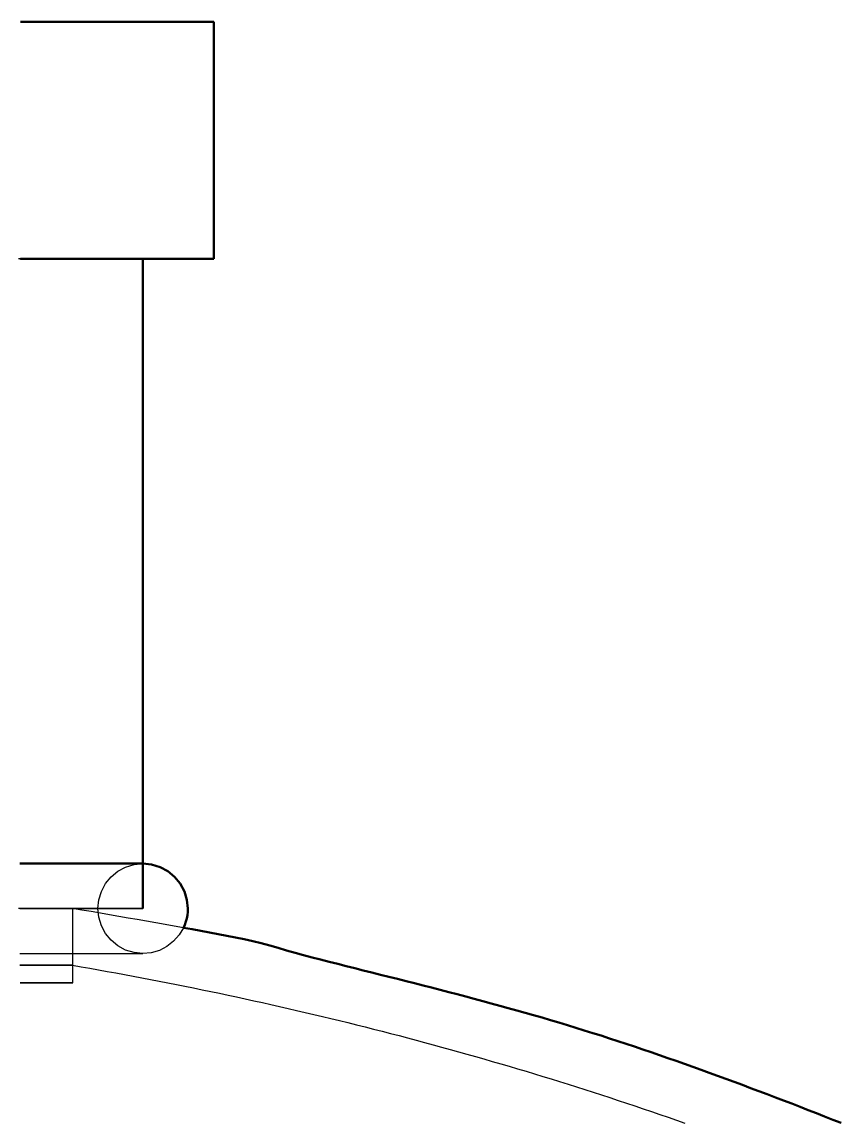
# Model space of a CAD drawing. Header units: millimetres. Extents: x 0 to 594, y 0 to 420.
# Drawn here: x 196.61 to 201.28, y 346.45 to 352.72 of the extents above; entities that cross this region are included whole.
import ezdxf

# ---------------------------------------------------------------- set-up
doc = ezdxf.new("R2010")
doc.units = ezdxf.units.MM
doc.linetypes.add('ISO02-TRAZOS', pattern=[3.75, 3, -0.75])
doc.layers.add('01-VISIBLE', color=7, linetype='CONTINUOUS', lineweight=50)
doc.layers.add('02-OCULTA', color=4, linetype='ISO02-TRAZOS', lineweight=25)

msp = doc.modelspace()

# ---------------------------------------------------------------- linework, layer by layer
at = {"layer": '01-VISIBLE'}
for p, q in [((197.7047, 351.3666), (197.7047, 352.7166)), ((197.2997, 347.6666), (197.2997, 351.3666))]:
    msp.add_line(p, q, dxfattribs=at)
for points in [[(196.6032, 352.7166), (196.6532, 352.7166), (196.7033, 352.7166), (196.7534, 352.7166), (196.8034, 352.7166), (196.8535, 352.7166), (196.9036, 352.7166), (196.9537, 352.7166), (197.0037, 352.7166), (197.0538, 352.7166), (197.1039, 352.7166), (197.1539, 352.7166), (197.204, 352.7166), (197.2541, 352.7166), (197.3042, 352.7166), (197.3542, 352.7166), (197.4043, 352.7166), (197.4544, 352.7166), (197.5044, 352.7166), (197.5545, 352.7166), (197.6046, 352.7166), (197.6546, 352.7166), (197.7047, 352.7166)], [(196.6032, 351.3666), (196.6532, 351.3666), (196.7033, 351.3666), (196.7534, 351.3666), (196.8034, 351.3666), (196.8535, 351.3666), (196.9036, 351.3666), (196.9537, 351.3666), (197.0037, 351.3666), (197.0538, 351.3666), (197.1039, 351.3666), (197.1539, 351.3666), (197.204, 351.3666), (197.2541, 351.3666), (197.3042, 351.3666), (197.3542, 351.3666), (197.4043, 351.3666), (197.4544, 351.3666), (197.5044, 351.3666), (197.5545, 351.3666), (197.6046, 351.3666), (197.6546, 351.3666), (197.7047, 351.3666)], [(197.2997, 347.9226), (197.2497, 347.9226), (197.1997, 347.9226), (197.1497, 347.9226), (197.0997, 347.9226), (197.0497, 347.9226), (196.9997, 347.9226), (196.9497, 347.9226), (196.8997, 347.9226), (196.8497, 347.9226), (196.7997, 347.9226), (196.7497, 347.9226), (196.6997, 347.9226), (196.6497, 347.9226), (196.5997, 347.9226)], [(197.5557, 347.6666), (197.5508, 347.7165), (197.5362, 347.7645), (197.5126, 347.8088), (197.4807, 347.8476), (197.4419, 347.8794), (197.3977, 347.9031), (197.3497, 347.9177), (197.2997, 347.9226)], [(197.5557, 347.6666), (197.555, 347.6478), (197.553, 347.6291), (197.5495, 347.6106), (197.5447, 347.5925), (197.5386, 347.5747), (197.5313, 347.5574)], [(201.276, 346.4451), (201.2294, 346.4637), (201.1828, 346.4822), (201.1361, 346.5006), (201.0894, 346.5189), (201.0427, 346.5371), (200.9959, 346.5551), (200.949, 346.5731), (200.9022, 346.591), (200.8553, 346.6088), (200.8083, 346.6265), (200.7614, 346.6441), (200.7144, 346.6616), (200.6674, 346.679), (200.6203, 346.6964), (200.5732, 346.7136), (200.526, 346.7307), (200.4789, 346.7478), (200.4317, 346.7647), (200.3844, 346.7816), (200.3372, 346.7983), (200.2898, 346.815), (200.2425, 346.8314), (200.1951, 346.8478), (200.1476, 346.864), (200.1001, 346.88), (200.0525, 346.8959), (200.0048, 346.9116), (199.9572, 346.9271), (199.9094, 346.9425), (199.8616, 346.9576), (199.8137, 346.9726), (199.7658, 346.9875), (199.7178, 347.0021), (199.6698, 347.0166), (199.6217, 347.0309), (199.5736, 347.045), (199.5254, 347.0589), (199.4772, 347.0727), (199.429, 347.0864), (199.3807, 347.0999), (199.3323, 347.1132), (199.2839, 347.1265), (199.2355, 347.1396), (199.1871, 347.1525), (199.1386, 347.1654), (199.0901, 347.1782), (199.0415, 347.1908), (198.993, 347.2034), (198.9444, 347.2159), (198.8958, 347.2283), (198.8472, 347.2407), (198.7986, 347.253), (198.75, 347.2653), (198.7013, 347.2776), (198.6527, 347.2898), (198.6041, 347.302), (198.5554, 347.3143), (198.5068, 347.3266), (198.4582, 347.3389), (198.4096, 347.3512), (198.3609, 347.3635), (198.3123, 347.3758), (198.2637, 347.3884), (198.2153, 347.4013), (198.1669, 347.4146), (198.1187, 347.4285), (198.0706, 347.4425), (198.0223, 347.4563), (197.9739, 347.4692), (197.9251, 347.481), (197.8762, 347.4919), (197.8271, 347.5022), (197.7779, 347.512), (197.7286, 347.5214), (197.6793, 347.5306), (197.63, 347.5397), (197.5806, 347.5486), (197.5313, 347.5574)]]:
    msp.add_lwpolyline(points, dxfattribs=at)
at = {"layer": '02-OCULTA'}
for p, q in [((196.8997, 347.6666), (196.8997, 347.3432)), ((196.9007, 347.2432), (196.9007, 347.6666))]:
    msp.add_line(p, q, dxfattribs=at)
for points in [[(197.7047, 352.7166), (197.6547, 352.7166), (197.6046, 352.7166), (197.5546, 352.7166), (197.5045, 352.7166), (197.4545, 352.7166), (197.4044, 352.7166), (197.3543, 352.7166), (197.3043, 352.7166), (197.2542, 352.7166), (197.2042, 352.7166), (197.1541, 352.7166), (197.1041, 352.7166), (197.054, 352.7166), (197.004, 352.7166), (196.9539, 352.7166), (196.9039, 352.7166), (196.8538, 352.7166), (196.8038, 352.7166), (196.7537, 352.7166), (196.7037, 352.7166), (196.6536, 352.7166), (196.6036, 352.7166)], [(197.2997, 351.3666), (197.2491, 351.3666), (197.1986, 351.3666), (197.148, 351.3666), (197.0974, 351.3666), (197.0468, 351.3666), (196.9963, 351.3666), (196.9457, 351.3666), (196.8951, 351.3666), (196.8445, 351.3666), (196.794, 351.3666), (196.7434, 351.3666), (196.6928, 351.3666), (196.6422, 351.3666), (196.5917, 351.3666)], [(196.5997, 351.3666), (196.6497, 351.3666), (196.6997, 351.3666), (196.7497, 351.3666), (196.7997, 351.3666), (196.8497, 351.3666), (196.8997, 351.3666), (196.9497, 351.3666), (196.9997, 351.3666), (197.0497, 351.3666), (197.0997, 351.3666), (197.1497, 351.3666), (197.1997, 351.3666), (197.2497, 351.3666), (197.2997, 351.3666)], [(197.7047, 351.3666), (197.6547, 351.3666), (197.6046, 351.3666), (197.5546, 351.3666), (197.5045, 351.3666), (197.4545, 351.3666), (197.4044, 351.3666), (197.3543, 351.3666), (197.3043, 351.3666), (197.2542, 351.3666), (197.2042, 351.3666), (197.1541, 351.3666), (197.1041, 351.3666), (197.054, 351.3666), (197.004, 351.3666), (196.9539, 351.3666), (196.9039, 351.3666), (196.8538, 351.3666), (196.8038, 351.3666), (196.7537, 351.3666), (196.7037, 351.3666), (196.6536, 351.3666), (196.6036, 351.3666)], [(196.5997, 347.9226), (196.6497, 347.9226), (196.6997, 347.9226), (196.7497, 347.9226), (196.7997, 347.9226), (196.8497, 347.9226), (196.8997, 347.9226), (196.9497, 347.9226), (196.9997, 347.9226), (197.0497, 347.9226), (197.0997, 347.9226), (197.1497, 347.9226), (197.1997, 347.9226), (197.2497, 347.9226), (197.2997, 347.9226)], [(197.2997, 347.4106), (197.2498, 347.4155), (197.2017, 347.4301), (197.1575, 347.4537), (197.1187, 347.4856), (197.0869, 347.5244), (197.0632, 347.5686), (197.0486, 347.6166), (197.0437, 347.6666), (197.0486, 347.7165), (197.0632, 347.7645), (197.0869, 347.8088), (197.1187, 347.8476), (197.1575, 347.8794), (197.2017, 347.9031), (197.2498, 347.9177), (197.2997, 347.9226)], [(197.2997, 347.6666), (197.2491, 347.6666), (197.1986, 347.6666), (197.148, 347.6666), (197.0974, 347.6666), (197.0468, 347.6666), (196.9963, 347.6666), (196.9457, 347.6666), (196.8951, 347.6666), (196.8445, 347.6666), (196.794, 347.6666), (196.7434, 347.6666), (196.6928, 347.6666), (196.6422, 347.6666), (196.5917, 347.6666)], [(196.5997, 347.6666), (196.6497, 347.6666), (196.6997, 347.6666), (196.7497, 347.6666), (196.7997, 347.6666), (196.8497, 347.6666), (196.8997, 347.6666)], [(196.8997, 347.6666), (196.8497, 347.6666), (196.7997, 347.6666), (196.7497, 347.6666), (196.6997, 347.6666), (196.6497, 347.6666), (196.5997, 347.6666)], [(196.5997, 347.6666), (196.6497, 347.6666), (196.6997, 347.6666), (196.7497, 347.6666), (196.7997, 347.6666), (196.8497, 347.6666), (196.8997, 347.6666), (196.9497, 347.6666), (196.9997, 347.6666), (197.0497, 347.6666), (197.0997, 347.6666), (197.1497, 347.6666), (197.1997, 347.6666), (197.2497, 347.6666), (197.2997, 347.6666)], [(196.6006, 347.6666), (196.6507, 347.6666), (196.7007, 347.6666), (196.7507, 347.6666), (196.8007, 347.6666), (196.8507, 347.6666), (196.9007, 347.6666)], [(196.9007, 347.6666), (196.8507, 347.6666), (196.8007, 347.6666), (196.7507, 347.6666), (196.7007, 347.6666), (196.6507, 347.6666), (196.6006, 347.6666)], [(197.5313, 347.5574), (197.4787, 347.5667), (197.4261, 347.5759), (197.3735, 347.5851), (197.3208, 347.5943), (197.2682, 347.6035), (197.2156, 347.6126), (197.163, 347.6218), (197.1103, 347.6309), (197.0577, 347.6399), (197.0051, 347.6489), (196.9524, 347.6578), (196.8997, 347.6666)], [(197.5313, 347.5574), (197.5067, 347.516), (197.4749, 347.4799), (197.4368, 347.4504), (197.3939, 347.4285), (197.3476, 347.4151), (197.2997, 347.4106)], [(196.5997, 347.4106), (196.6497, 347.4106), (196.6997, 347.4106), (196.7497, 347.4106), (196.7997, 347.4106), (196.8497, 347.4106), (196.8997, 347.4106), (196.9497, 347.4106), (196.9997, 347.4106), (197.0497, 347.4106), (197.0997, 347.4106), (197.1497, 347.4106), (197.1997, 347.4106), (197.2497, 347.4106), (197.2997, 347.4106)], [(196.5997, 347.4106), (196.6497, 347.4106), (196.6997, 347.4106), (196.7497, 347.4106), (196.7997, 347.4106), (196.8497, 347.4106), (196.8997, 347.4106), (196.9497, 347.4106), (196.9997, 347.4106), (197.0497, 347.4106), (197.0997, 347.4106), (197.1497, 347.4106), (197.1997, 347.4106), (197.2497, 347.4106), (197.2997, 347.4106)], [(196.5997, 347.3432), (196.6497, 347.3432), (196.6997, 347.3432), (196.7497, 347.3432), (196.7997, 347.3432), (196.8497, 347.3432), (196.8997, 347.3432)], [(196.8997, 347.3432), (196.8497, 347.3432), (196.7997, 347.3432), (196.7497, 347.3432), (196.6997, 347.3432), (196.6497, 347.3432), (196.5997, 347.3432)], [(196.8997, 347.3432), (196.9491, 347.3347), (196.9984, 347.3261), (197.0477, 347.3173), (197.097, 347.3085), (197.1462, 347.2996), (197.1955, 347.2905), (197.2447, 347.2814), (197.2939, 347.2721), (197.3431, 347.2627), (197.3922, 347.2532), (197.4414, 347.2436), (197.4905, 347.2339), (197.5396, 347.2241), (197.5887, 347.2142), (197.6377, 347.2042), (197.6867, 347.194), (197.7357, 347.1838), (197.7847, 347.1734), (197.8337, 347.1629), (197.8826, 347.1523), (197.9315, 347.1416), (197.9804, 347.1308), (198.0293, 347.1199), (198.0781, 347.1089), (198.1269, 347.0977), (198.1757, 347.0865), (198.2245, 347.0751), (198.2732, 347.0636), (198.3219, 347.052), (198.3706, 347.0403), (198.4192, 347.0285), (198.4679, 347.0165), (198.5165, 347.0045), (198.565, 346.9923), (198.6136, 346.9801), (198.6621, 346.9677), (198.7106, 346.9552), (198.759, 346.9426), (198.8074, 346.9298), (198.8558, 346.917), (198.9042, 346.904), (198.9525, 346.891), (199.0008, 346.8778), (199.0491, 346.8645), (199.0973, 346.8511), (199.1455, 346.8375), (199.1937, 346.8239), (199.2418, 346.8101), (199.2899, 346.7962), (199.338, 346.7822), (199.386, 346.7681), (199.4341, 346.7539), (199.482, 346.7396), (199.53, 346.7251), (199.5779, 346.7105), (199.6257, 346.6958), (199.6735, 346.681), (199.7213, 346.6661), (199.7691, 346.651), (199.8168, 346.6359), (199.8645, 346.6206), (199.9121, 346.6052), (199.9597, 346.5897), (200.0073, 346.574), (200.0548, 346.5583), (200.1023, 346.5424), (200.1497, 346.5264), (200.1971, 346.5103), (200.2445, 346.494), (200.2918, 346.4777), (200.3391, 346.4612), (200.3863, 346.4446)], [(196.6006, 347.2432), (196.6507, 347.2432), (196.7007, 347.2432), (196.7507, 347.2432), (196.8007, 347.2432), (196.8507, 347.2432), (196.9007, 347.2432)], [(196.9007, 347.2432), (196.8507, 347.2432), (196.8007, 347.2432), (196.7507, 347.2432), (196.7007, 347.2432), (196.6507, 347.2432), (196.6006, 347.2432)]]:
    msp.add_lwpolyline(points, dxfattribs=at)

doc.saveas('drawing.dxf')
